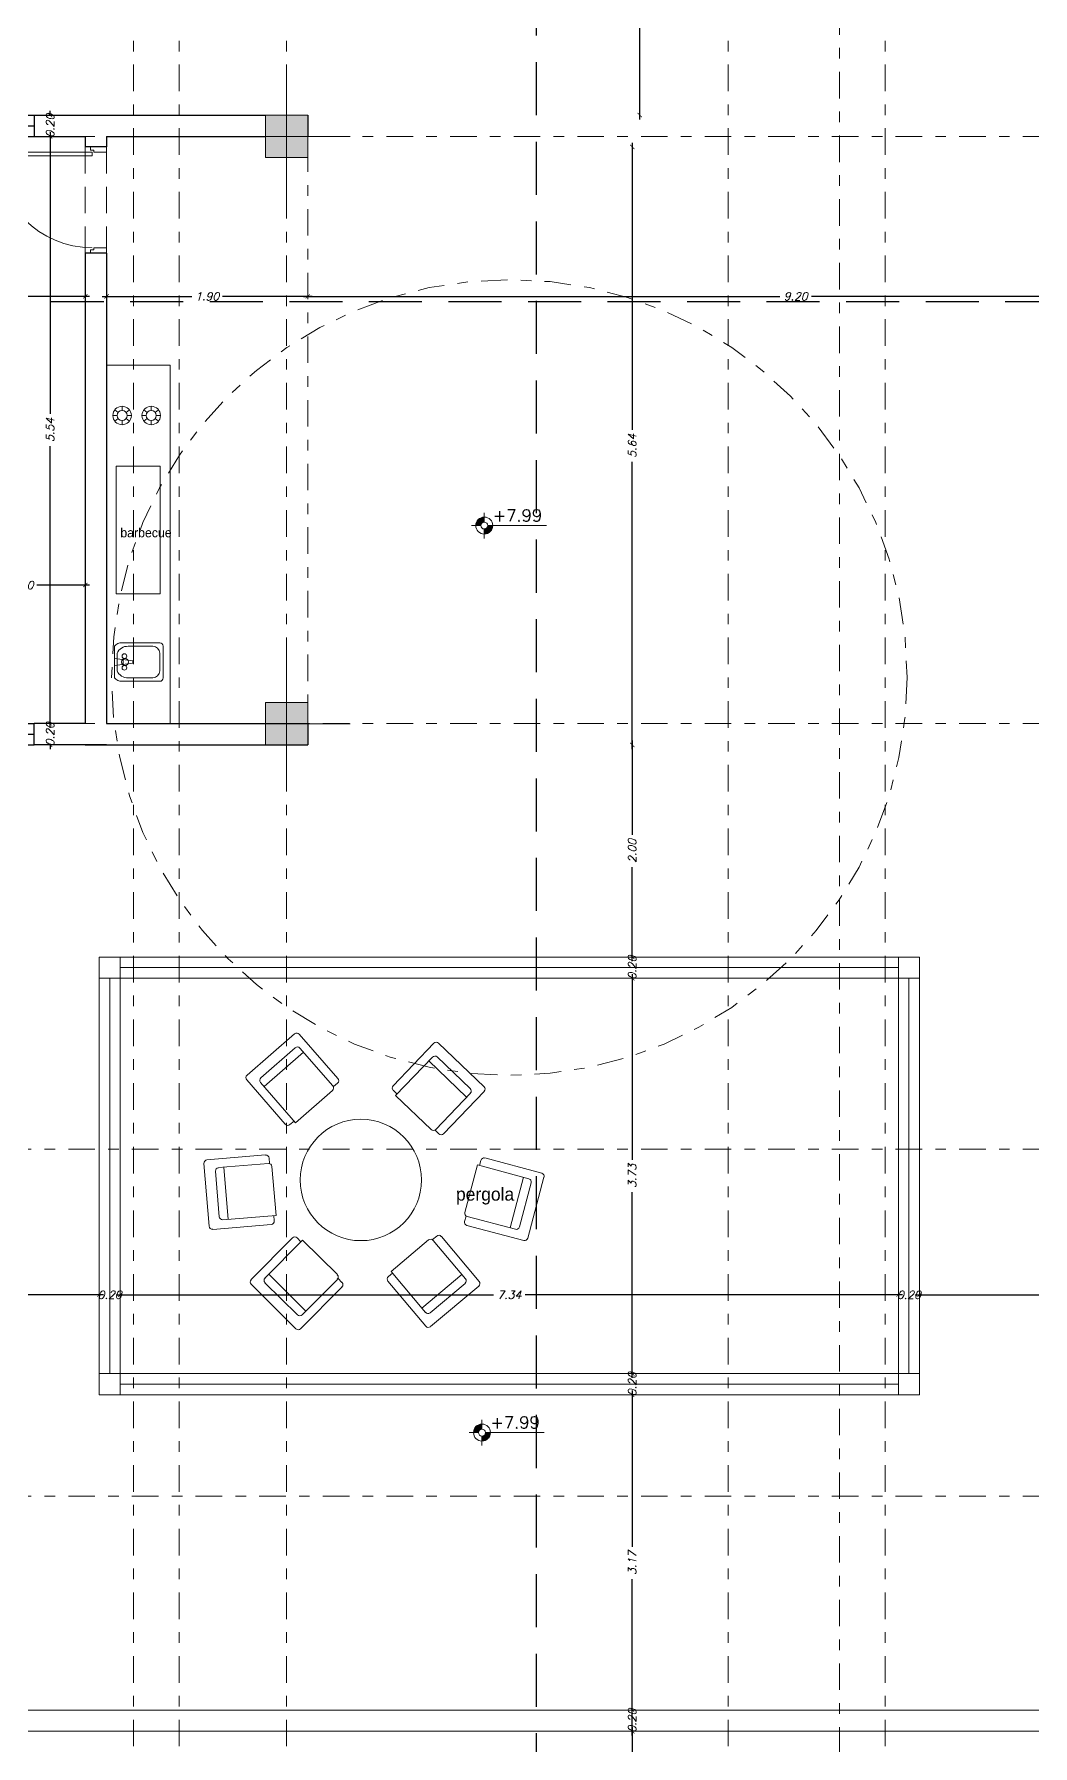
# Model space of a CAD drawing. Header units: metres. Extents: x 294 to 1101, y -498 to -355.
# Drawn here: x 582.14 to 591.56, y -400.81 to -384.67 of the extents above; entities that cross this region are included whole.
import ezdxf

# ---------------------------------------------------------------- set-up
doc = ezdxf.new("R2010")
doc.units = ezdxf.units.M
for name, pattern in [('DASHDOT2', [0.5, 0.25, -0.125, 0, -0.125]), ('DASHED', [0.75, 0.5, -0.25]), ('DASHED2', [0.375, 0.25, -0.125])]:
    doc.linetypes.add(name, pattern=pattern)
for name, color, linetype, lineweight in [('2', 2, 'Continuous', 13), ('axe', 12, 'DASHDOT2', 9), ('clumn', 40, 'Continuous', 13), ('D', 2, 'Continuous', 13), ('dor', 30, 'Continuous', 13), ('fur', 251, 'Continuous', 9), ('hid', 132, 'DASHED2', 9), ('roof', 16, 'DASHDOT2', 18), ('wall', 7, 'Continuous', 25)]:
    doc.layers.add(name, color=color, linetype=linetype, lineweight=lineweight)
for name, color, linetype in [('dim', 156, 'Continuous'), ('text', 3, 'Continuous'), ('win', 206, 'Continuous')]:
    doc.layers.add(name, color=color, linetype=linetype)
doc.styles.add('alalala', font='bgothm.ttf', dxfattribs={"height": 0.2})
doc.styles.add('ITALICC', font='italicc')
doc.styles.add('ROMAND', font='romand.shx', dxfattribs={"height": 0.2})
doc.dimstyles.new('dim200', dxfattribs={"dimscale": 0.4, "dimtxt": 0.1885, "dimasz": 0.1, "dimexe": 0.15, "dimexo": 0.25, "dimgap": 0.07, "dimtad": 0, "dimzin": 0, "dimdsep": 46, "dimtxsty": 'ITALICC', "dimblk": 'ARCHTICK', "dimcen": 0.09, "dimdle": 0.1, "dimse1": 1, "dimse2": 1, "dimclrd": 211, "dimclrt": 3, "dimadec": 0, "dimazin": 0, "dimtfac": 1, "dimtix": 1, "dimtofl": 0, "dimtmove": 0, "dimatfit": 3, "dimldrblk": 'ARCHTICK', "dimfxl": 1, "dimtolj": 1, "dimtzin": 0, "dimlwd": 25, "dimarcsym": 0})

# ---------------------------------------------------------------- blocks, each defined once
blk = doc.blocks.new('A$C6C9229B2')
at = {"layer": 'dim'}
h = blk.add_hatch(color=256, dxfattribs=at)
h.paths.add_polyline_path([(0.294, 0.376), (0.294, 0.492, 0.414214), (0.098, 0.296), (0.214, 0.296, -0.414214)])
h.paths.add_polyline_path([(0.49, 0.296), (0.373, 0.296, -0.414214), (0.294, 0.217), (0.294, 0.1, 0.414214)])
at = {"layer": '2'}
for p, q in [((0.294, 0.592), (0.294, 0.376)), ((0, 0.296), (0.214, 0.296)), ((0.294, 0.217), (0.294, 0)), ((0.373, 0.296), (1.727, 0.296))]:
    blk.add_line(p, q, dxfattribs=at)
for radius in [0.196, 0.0796]:
    blk.add_circle((0.294, 0.296), radius, dxfattribs=at)
blk = doc.blocks.new('gdgghhh')
for p, q in [((310.032, 37.919), (310.517, 37.919)), ((310.517, 37.919), (310.517, 37.391)), ((309.913, 37.865), (309.913, 37.283)), ((309.999, 37.897), (309.946, 37.897)), ((309.999, 37.391), (309.999, 37.886)), ((310.57, 37.897), (310.517, 37.897)), ((310.603, 37.283), (310.603, 37.865)), ((310.517, 37.445), (309.999, 37.445)), ((309.946, 37.251), (310.57, 37.251)), ((310.484, 37.358), (310.032, 37.358))]:
    blk.add_line(p, q)
for centre, start, end in [((310.032, 37.886), 90, 180), ((309.946, 37.865), 90, 180), ((310.57, 37.865), 0, 90), ((309.946, 37.283), 180, 270), ((310.032, 37.391), 180, 270), ((310.484, 37.391), 270, 0), ((310.57, 37.283), 270, 0)]:
    blk.add_arc(centre, 0.0323, start, end)
blk = doc.blocks.new('D100r')
at = {"layer": 'dor'}
for p, q in [((-99.085, -11.965), (-99.085, -12.865)), ((-99.05, -12.865), (-99.05, -11.965)), ((-100, -12.87), (-100, -12.85)), ((-100, -12.85), (-99.97, -12.85)), ((-99.97, -12.85), (-99.97, -12.88)), ((-99.97, -12.88), (-99.95, -12.88)), ((-99.95, -12.88), (-99.95, -13)), ((-99.085, -12.865), (-99.05, -12.865)), ((-99.05, -12.88), (-99.05, -13)), ((-99.03, -12.88), (-99.05, -12.88)), ((-99, -12.85), (-99.03, -12.85)), ((-99.03, -12.85), (-99.03, -12.88)), ((-99, -12.87), (-99, -12.85)), ((-100, -13), (-100, -12.98)), ((-99.95, -13), (-100, -13)), ((-99.05, -13), (-99, -13)), ((-99, -13), (-99, -12.98))]:
    blk.add_line(p, q, dxfattribs=at)
blk.add_arc((-99.05, -12.865), 0.9, 90, 180, dxfattribs=at)
blk = doc.blocks.new('fsdfddf')
at = {"layer": 'fur'}
for p, q in [((490.904, -504.072), (490.864, -504.072)), ((490.914, -504.044), (490.882, -504.02)), ((490.951, -503.985), (490.951, -504.025)), ((490.988, -504.044), (491.02, -504.02)), ((491.038, -504.072), (490.998, -504.072)), ((491.138, -504.072), (491.178, -504.072)), ((491.188, -504.044), (491.156, -504.02)), ((491.225, -503.985), (491.225, -504.025)), ((491.263, -504.044), (491.295, -504.02)), ((491.272, -504.072), (491.312, -504.072)), ((490.882, -504.125), (490.914, -504.101)), ((490.951, -504.119), (490.951, -504.159)), ((491.02, -504.125), (490.988, -504.101)), ((491.156, -504.125), (491.188, -504.101)), ((491.225, -504.119), (491.225, -504.159)), ((491.295, -504.125), (491.263, -504.101))]:
    blk.add_line(p, q, dxfattribs=at)
for centre, radius in [((490.951, -504.072), 0.0869), ((490.951, -504.072), 0.0469), ((491.225, -504.072), 0.0869), ((491.225, -504.072), 0.0469)]:
    blk.add_circle(centre, radius, dxfattribs=at)
blk = doc.blocks.new('tretre')
at = {"layer": 'fur'}
for p, q in [((370.029, 39.67), (370.029, 40.025)), ((370.062, 40.097), (370.359, 40.097)), ((370.128, 40.072), (370.181, 40.072)), ((370.293, 40.072), (370.128, 40.072)), ((370.2, 39.923), (370.178, 40.094)), ((370.244, 40.014), (370.178, 40.014)), ((370.244, 40.094), (370.222, 39.923)), ((370.24, 40.072), (370.293, 40.072)), ((370.392, 40.025), (370.392, 39.67)), ((370.062, 39.967), (370.062, 39.736)), ((370.062, 39.967), (370.062, 39.736)), ((370.222, 39.923), (370.2, 39.923)), ((370.359, 39.736), (370.359, 39.967)), ((370.359, 39.736), (370.359, 39.967)), ((370.359, 39.736), (370.359, 39.967)), ((370.359, 39.637), (370.062, 39.637)), ((370.128, 39.67), (370.293, 39.67)), ((370.128, 39.67), (370.293, 39.67))]:
    blk.add_line(p, q, dxfattribs=at)
for centre, radius in [((370.156, 40.003), 0.022), ((370.211, 39.997), 0.033), ((370.211, 39.997), 0.033), ((370.266, 40.003), 0.022)]:
    blk.add_circle(centre, radius, dxfattribs=at)
for centre, radius, start, end in [((370.115, 40.029), 0.0859, 127.9355, 182.8086), ((370.171, 39.972), 0.109, 113.2123, 182.4759), ((370.171, 39.972), 0.109, 113.2123, 182.4759), ((370.25, 39.972), 0.109, 357.5241, 66.7877), ((370.25, 39.972), 0.109, 357.5241, 66.7877), ((370.25, 39.972), 0.109, 357.5241, 66.7877), ((370.306, 40.029), 0.0859, 357.1914, 52.0645), ((370.128, 39.736), 0.066, 180, 270), ((370.128, 39.736), 0.066, 180, 270), ((370.293, 39.736), 0.066, 270, 0), ((370.293, 39.736), 0.066, 270, 0), ((370.293, 39.736), 0.066, 270, 0), ((370.062, 39.67), 0.033, 180, 270), ((370.359, 39.67), 0.033, 270, 0)]:
    blk.add_arc(centre, radius, start, end, dxfattribs=at)
blk = doc.blocks.new('_ArchTick')
at = {"color": 0, "linetype": 'ByBlock', "const_width": 0.15}
blk.add_lwpolyline([(-0.5, -0.5), (0.5, 0.5)], dxfattribs=at)
blk = doc.blocks.new('*D253')
at = {"layer": 'DEFPOINTS', "color": 0, "transparency": 16777216}
for p in [(579.682, -387.145), (582.625, -387.145), (582.625, -389.964)]:
    blk.add_point(p, dxfattribs=at)
at = {"layer": 'wall', "color": 211, "linetype": 'Continuous', "lineweight": 25, "transparency": 16777216}
for p, q in [((579.642, -387.145), (581, -387.145)), ((582.665, -387.145), (581.307, -387.145))]:
    blk.add_line(p, q, dxfattribs=at)
at = {"layer": 'wall', "color": 211, "lineweight": 25, "transparency": 16777216, "xscale": 0.04000000000000001, "yscale": 0.04000000000000001, "zscale": 0.04000000000000001, "rotation": 180}
blk.add_blockref('_ArchTick', (579.682, -387.145), dxfattribs=at)
at = {"layer": 'wall', "color": 211, "lineweight": 25, "transparency": 16777216, "xscale": 0.04000000000000001, "yscale": 0.04000000000000001, "zscale": 0.04000000000000001}
blk.add_blockref('_ArchTick', (582.625, -387.145), dxfattribs=at)
at = {"layer": 'wall', "color": 3, "transparency": 16777216, "insert": (581.153, -387.145), "char_height": 0.0754, "attachment_point": 5, "style": 'ITALICC'}
blk.add_mtext('\\A1;2.94', dxfattribs=at)
blk = doc.blocks.new('*D254')
at = {"layer": 'DEFPOINTS', "color": 0, "transparency": 16777216}
for p in [(582.825, -387.145), (584.723, -387.145), (584.723, -387.145)]:
    blk.add_point(p, dxfattribs=at)
at = {"layer": 'wall', "color": 211, "linetype": 'Continuous', "lineweight": 25, "transparency": 16777216}
for p, q in [((582.785, -387.145), (583.629, -387.145)), ((584.763, -387.145), (583.918, -387.145))]:
    blk.add_line(p, q, dxfattribs=at)
at = {"layer": 'wall', "color": 211, "lineweight": 25, "transparency": 16777216, "xscale": 0.04000000000000001, "yscale": 0.04000000000000001, "zscale": 0.04000000000000001, "rotation": 180}
blk.add_blockref('_ArchTick', (582.825, -387.145), dxfattribs=at)
at = {"layer": 'wall', "color": 211, "lineweight": 25, "transparency": 16777216, "xscale": 0.04000000000000001, "yscale": 0.04000000000000001, "zscale": 0.04000000000000001}
blk.add_blockref('_ArchTick', (584.723, -387.145), dxfattribs=at)
at = {"layer": 'wall', "color": 3, "transparency": 16777216, "insert": (583.774, -387.145), "char_height": 0.0754, "attachment_point": 5, "style": 'ITALICC'}
blk.add_mtext('\\A1;1.90', dxfattribs=at)
blk = doc.blocks.new('*D255')
at = {"layer": 'DEFPOINTS', "color": 0, "transparency": 16777216}
for p in [(582.293, -391.172), (582.293, -391.172), (582.652, -391.372)]:
    blk.add_point(p, dxfattribs=at)
at = {"layer": 'wall', "color": 211, "linetype": 'Continuous', "lineweight": 25, "transparency": 16777216}
for p, q in [((582.293, -391.172), (582.293, -391.132)), ((582.293, -391.372), (582.293, -391.412))]:
    blk.add_line(p, q, dxfattribs=at)
at = {"layer": 'wall', "color": 211, "lineweight": 25, "transparency": 16777216, "xscale": 0.04000000000000001, "yscale": 0.04000000000000001, "zscale": 0.04000000000000001}
for p, rotation in [((582.293, -391.172), 270), ((582.293, -391.372), 90)]:
    blk.add_blockref('_ArchTick', p, dxfattribs=dict(at, rotation=rotation))
at = {"layer": 'wall', "color": 3, "transparency": 16777216, "insert": (582.293, -391.272), "char_height": 0.0754, "attachment_point": 5, "rotation": 90, "style": 'ITALICC'}
blk.add_mtext('\\A1;0.20', dxfattribs=at)
blk = doc.blocks.new('*D256')
at = {"layer": 'DEFPOINTS', "color": 0, "transparency": 16777216}
for p in [(582.293, -385.637), (582.293, -385.637), (582.514, -391.172)]:
    blk.add_point(p, dxfattribs=at)
at = {"layer": 'wall', "color": 211, "linetype": 'Continuous', "lineweight": 25, "transparency": 16777216}
for p, q in [((582.293, -385.597), (582.293, -388.253)), ((582.293, -391.212), (582.293, -388.556))]:
    blk.add_line(p, q, dxfattribs=at)
at = {"layer": 'wall', "color": 211, "lineweight": 25, "transparency": 16777216, "xscale": 0.04000000000000001, "yscale": 0.04000000000000001, "zscale": 0.04000000000000001}
for p, rotation in [((582.293, -385.637), 90), ((582.293, -391.172), 270)]:
    blk.add_blockref('_ArchTick', p, dxfattribs=dict(at, rotation=rotation))
at = {"layer": 'wall', "color": 3, "transparency": 16777216, "insert": (582.293, -388.404), "char_height": 0.0754, "attachment_point": 5, "rotation": 90, "style": 'ITALICC'}
blk.add_mtext('\\A1;5.54', dxfattribs=at)
blk = doc.blocks.new('*D127')
at = {"layer": 'DEFPOINTS', "color": 0, "transparency": 16777216}
for p in [(581.753, -385.437), (582.293, -385.437), (582.293, -385.637)]:
    blk.add_point(p, dxfattribs=at)
at = {"layer": 'wall', "color": 211, "linetype": 'Continuous', "lineweight": 25, "transparency": 16777216}
for p, q in [((582.293, -385.437), (582.293, -385.397)), ((582.293, -385.637), (582.293, -385.677))]:
    blk.add_line(p, q, dxfattribs=at)
at = {"layer": 'wall', "color": 211, "lineweight": 25, "transparency": 16777216, "xscale": 0.04000000000000001, "yscale": 0.04000000000000001, "zscale": 0.04000000000000001}
for p, rotation in [((582.293, -385.437), 270), ((582.293, -385.637), 90)]:
    blk.add_blockref('_ArchTick', p, dxfattribs=dict(at, rotation=rotation))
at = {"layer": 'wall', "color": 3, "transparency": 16777216, "insert": (582.293, -385.537), "char_height": 0.0754, "attachment_point": 5, "rotation": 90, "style": 'ITALICC'}
blk.add_mtext('\\A1;0.20', dxfattribs=at)
blk = doc.blocks.new('*D257')
at = {"layer": 'DEFPOINTS', "color": 0, "transparency": 16777216}
for p in [(587.782, -400.469), (587.782, -400.669), (587.782, -400.669)]:
    blk.add_point(p, dxfattribs=at)
at = {"layer": 'wall', "color": 211, "linetype": 'Continuous', "lineweight": 25, "transparency": 16777216}
for p, q in [((587.782, -400.469), (587.782, -400.429)), ((587.782, -400.669), (587.782, -400.709))]:
    blk.add_line(p, q, dxfattribs=at)
at = {"layer": 'wall', "color": 211, "lineweight": 25, "transparency": 16777216, "xscale": 0.04000000000000001, "yscale": 0.04000000000000001, "zscale": 0.04000000000000001}
for p, rotation in [((587.782, -400.469), 270), ((587.782, -400.669), 90)]:
    blk.add_blockref('_ArchTick', p, dxfattribs=dict(at, rotation=rotation))
at = {"layer": 'wall', "color": 3, "transparency": 16777216, "insert": (587.782, -400.569), "char_height": 0.0754, "attachment_point": 5, "rotation": 90, "style": 'ITALICC'}
blk.add_mtext('\\A1;0.20', dxfattribs=at)
blk = doc.blocks.new('*D261')
at = {"layer": 'DEFPOINTS', "color": 0, "transparency": 16777216}
for p in [(584.723, -387.145), (593.924, -387.038), (593.924, -387.145)]:
    blk.add_point(p, dxfattribs=at)
at = {"layer": 'wall', "color": 211, "linetype": 'Continuous', "lineweight": 25, "transparency": 16777216}
for p, q in [((584.683, -387.145), (589.173, -387.145)), ((593.964, -387.145), (589.473, -387.145))]:
    blk.add_line(p, q, dxfattribs=at)
at = {"layer": 'wall', "color": 211, "lineweight": 25, "transparency": 16777216, "xscale": 0.04000000000000001, "yscale": 0.04000000000000001, "zscale": 0.04000000000000001, "rotation": 180}
blk.add_blockref('_ArchTick', (584.723, -387.145), dxfattribs=at)
at = {"layer": 'wall', "color": 211, "lineweight": 25, "transparency": 16777216, "xscale": 0.04000000000000001, "yscale": 0.04000000000000001, "zscale": 0.04000000000000001}
blk.add_blockref('_ArchTick', (593.924, -387.145), dxfattribs=at)
at = {"layer": 'wall', "color": 3, "transparency": 16777216, "insert": (589.323, -387.145), "char_height": 0.0754, "attachment_point": 5, "style": 'ITALICC'}
blk.add_mtext('\\A1;9.20', dxfattribs=at)
blk = doc.blocks.new('*D264')
at = {"layer": 'DEFPOINTS', "color": 0, "transparency": 16777216}
for p in [(581.421, -389.866), (582.625, -389.866), (582.625, -389.866)]:
    blk.add_point(p, dxfattribs=at)
at = {"layer": 'wall', "color": 211, "linetype": 'Continuous', "lineweight": 25, "transparency": 16777216}
for p, q in [((581.381, -389.866), (581.878, -389.866)), ((582.665, -389.866), (582.167, -389.866))]:
    blk.add_line(p, q, dxfattribs=at)
at = {"layer": 'wall', "color": 211, "lineweight": 25, "transparency": 16777216, "xscale": 0.04000000000000001, "yscale": 0.04000000000000001, "zscale": 0.04000000000000001, "rotation": 180}
blk.add_blockref('_ArchTick', (581.421, -389.866), dxfattribs=at)
at = {"layer": 'wall', "color": 211, "lineweight": 25, "transparency": 16777216, "xscale": 0.04000000000000001, "yscale": 0.04000000000000001, "zscale": 0.04000000000000001}
blk.add_blockref('_ArchTick', (582.625, -389.866), dxfattribs=at)
at = {"layer": 'wall', "color": 3, "transparency": 16777216, "insert": (582.023, -389.866), "char_height": 0.0754, "attachment_point": 5, "style": 'ITALICC'}
blk.add_mtext('\\A1;1.20', dxfattribs=at)
blk = doc.blocks.new('*D265')
at = {"layer": 'DEFPOINTS', "color": 0, "transparency": 16777216}
for p in [(587.776, -397.498), (587.782, -397.498), (587.782, -400.669)]:
    blk.add_point(p, dxfattribs=at)
at = {"layer": 'wall', "color": 211, "linetype": 'Continuous', "lineweight": 25, "transparency": 16777216}
for p, q in [((587.782, -397.458), (587.782, -398.93)), ((587.782, -400.709), (587.782, -399.237))]:
    blk.add_line(p, q, dxfattribs=at)
at = {"layer": 'wall', "color": 211, "lineweight": 25, "transparency": 16777216, "xscale": 0.04000000000000001, "yscale": 0.04000000000000001, "zscale": 0.04000000000000001}
for p, rotation in [((587.782, -397.498), 90), ((587.782, -400.669), 270)]:
    blk.add_blockref('_ArchTick', p, dxfattribs=dict(at, rotation=rotation))
at = {"layer": 'wall', "color": 3, "transparency": 16777216, "insert": (587.782, -399.083), "char_height": 0.0754, "attachment_point": 5, "rotation": 90, "style": 'ITALICC'}
blk.add_mtext('\\A1;3.17', dxfattribs=at)
blk = doc.blocks.new('*D266')
at = {"layer": 'DEFPOINTS', "color": 0, "transparency": 16777216}
for p in [(587.782, -397.298), (587.9, -397.298), (587.776, -397.498)]:
    blk.add_point(p, dxfattribs=at)
at = {"layer": 'wall', "color": 211, "linetype": 'Continuous', "lineweight": 25, "transparency": 16777216}
for p, q in [((587.782, -397.298), (587.782, -397.258)), ((587.782, -397.498), (587.782, -397.538))]:
    blk.add_line(p, q, dxfattribs=at)
at = {"layer": 'wall', "color": 211, "lineweight": 25, "transparency": 16777216, "xscale": 0.04000000000000001, "yscale": 0.04000000000000001, "zscale": 0.04000000000000001}
for p, rotation in [((587.782, -397.298), 270), ((587.782, -397.498), 90)]:
    blk.add_blockref('_ArchTick', p, dxfattribs=dict(at, rotation=rotation))
at = {"layer": 'wall', "color": 3, "transparency": 16777216, "insert": (587.782, -397.398), "char_height": 0.0754, "attachment_point": 5, "rotation": 90, "style": 'ITALICC'}
blk.add_mtext('\\A1;0.20', dxfattribs=at)
blk = doc.blocks.new('*D267')
at = {"layer": 'DEFPOINTS', "color": 0, "transparency": 16777216}
for p in [(587.782, -393.572), (587.951, -393.572), (587.9, -397.298)]:
    blk.add_point(p, dxfattribs=at)
at = {"layer": 'wall', "color": 211, "linetype": 'Continuous', "lineweight": 25, "transparency": 16777216}
for p, q in [((587.782, -393.532), (587.782, -395.283)), ((587.782, -397.338), (587.782, -395.587))]:
    blk.add_line(p, q, dxfattribs=at)
at = {"layer": 'wall', "color": 211, "lineweight": 25, "transparency": 16777216, "xscale": 0.04000000000000001, "yscale": 0.04000000000000001, "zscale": 0.04000000000000001}
for p, rotation in [((587.782, -393.572), 90), ((587.782, -397.298), 270)]:
    blk.add_blockref('_ArchTick', p, dxfattribs=dict(at, rotation=rotation))
at = {"layer": 'wall', "color": 3, "transparency": 16777216, "insert": (587.782, -395.435), "char_height": 0.0754, "attachment_point": 5, "rotation": 90, "style": 'ITALICC'}
blk.add_mtext('\\A1;3.73', dxfattribs=at)
blk = doc.blocks.new('*D268')
at = {"layer": 'DEFPOINTS', "color": 0, "transparency": 16777216}
for p in [(587.782, -393.372), (587.973, -393.372), (587.951, -393.572)]:
    blk.add_point(p, dxfattribs=at)
at = {"layer": 'wall', "color": 211, "linetype": 'Continuous', "lineweight": 25, "transparency": 16777216}
for p, q in [((587.782, -393.372), (587.782, -393.332)), ((587.782, -393.572), (587.782, -393.612))]:
    blk.add_line(p, q, dxfattribs=at)
at = {"layer": 'wall', "color": 211, "lineweight": 25, "transparency": 16777216, "xscale": 0.04000000000000001, "yscale": 0.04000000000000001, "zscale": 0.04000000000000001}
for p, rotation in [((587.782, -393.372), 270), ((587.782, -393.572), 90)]:
    blk.add_blockref('_ArchTick', p, dxfattribs=dict(at, rotation=rotation))
at = {"layer": 'wall', "color": 3, "transparency": 16777216, "insert": (587.782, -393.472), "char_height": 0.0754, "attachment_point": 5, "rotation": 90, "style": 'ITALICC'}
blk.add_mtext('\\A1;0.20', dxfattribs=at)
blk = doc.blocks.new('*D269')
at = {"layer": 'DEFPOINTS', "color": 0, "transparency": 16777216}
for p in [(584.723, -391.372), (587.782, -391.372), (587.973, -393.372)]:
    blk.add_point(p, dxfattribs=at)
at = {"layer": 'wall', "color": 211, "linetype": 'Continuous', "lineweight": 25, "transparency": 16777216}
for p, q in [((587.782, -391.332), (587.782, -392.219)), ((587.782, -393.412), (587.782, -392.526))]:
    blk.add_line(p, q, dxfattribs=at)
at = {"layer": 'wall', "color": 211, "lineweight": 25, "transparency": 16777216, "xscale": 0.04000000000000001, "yscale": 0.04000000000000001, "zscale": 0.04000000000000001}
for p, rotation in [((587.782, -391.372), 90), ((587.782, -393.372), 270)]:
    blk.add_blockref('_ArchTick', p, dxfattribs=dict(at, rotation=rotation))
at = {"layer": 'wall', "color": 3, "transparency": 16777216, "insert": (587.782, -392.372), "char_height": 0.0754, "attachment_point": 5, "rotation": 90, "style": 'ITALICC'}
blk.add_mtext('\\A1;2.00', dxfattribs=at)
blk = doc.blocks.new('*D270')
at = {"layer": 'DEFPOINTS', "color": 0, "transparency": 16777216}
for p in [(587.782, -385.737), (587.852, -385.737), (584.723, -391.372)]:
    blk.add_point(p, dxfattribs=at)
at = {"layer": 'wall', "color": 211, "linetype": 'Continuous', "lineweight": 25, "transparency": 16777216}
for p, q in [((587.782, -385.697), (587.782, -388.403)), ((587.782, -391.412), (587.782, -388.706))]:
    blk.add_line(p, q, dxfattribs=at)
at = {"layer": 'wall', "color": 211, "lineweight": 25, "transparency": 16777216, "xscale": 0.04000000000000001, "yscale": 0.04000000000000001, "zscale": 0.04000000000000001}
for p, rotation in [((587.782, -385.737), 90), ((587.782, -391.372), 270)]:
    blk.add_blockref('_ArchTick', p, dxfattribs=dict(at, rotation=rotation))
at = {"layer": 'wall', "color": 3, "transparency": 16777216, "insert": (587.782, -388.554), "char_height": 0.0754, "attachment_point": 5, "rotation": 90, "style": 'ITALICC'}
blk.add_mtext('\\A1;5.64', dxfattribs=at)
blk = doc.blocks.new('*D271')
at = {"layer": 'DEFPOINTS', "color": 0, "transparency": 16777216}
for p in [(587.852, -378.511), (587.868, -378.511), (584.723, -385.437)]:
    blk.add_point(p, dxfattribs=at)
at = {"layer": 'wall', "color": 211, "linetype": 'Continuous', "lineweight": 25, "transparency": 16777216}
for p, q in [((587.852, -378.471), (587.852, -381.824)), ((587.852, -385.477), (587.852, -382.124))]:
    blk.add_line(p, q, dxfattribs=at)
at = {"layer": 'wall', "color": 211, "lineweight": 25, "transparency": 16777216, "xscale": 0.04000000000000001, "yscale": 0.04000000000000001, "zscale": 0.04000000000000001}
for p, rotation in [((587.852, -378.511), 90), ((587.852, -385.437), 270)]:
    blk.add_blockref('_ArchTick', p, dxfattribs=dict(at, rotation=rotation))
at = {"layer": 'wall', "color": 3, "transparency": 16777216, "insert": (587.852, -381.974), "char_height": 0.0754, "attachment_point": 5, "rotation": 90, "style": 'ITALICC'}
blk.add_mtext('\\A1;6.93', dxfattribs=at)
blk = doc.blocks.new('*D274')
at = {"layer": 'DEFPOINTS', "color": 0, "transparency": 16777216}
for p in [(587.782, -400.669), (587.781, -403.621), (587.782, -403.621)]:
    blk.add_point(p, dxfattribs=at)
at = {"layer": 'wall', "color": 211, "linetype": 'Continuous', "lineweight": 25, "transparency": 16777216}
for p, q in [((587.782, -400.629), (587.782, -401.99)), ((587.782, -403.661), (587.782, -402.3))]:
    blk.add_line(p, q, dxfattribs=at)
at = {"layer": 'wall', "color": 211, "lineweight": 25, "transparency": 16777216, "xscale": 0.04000000000000001, "yscale": 0.04000000000000001, "zscale": 0.04000000000000001}
for p, rotation in [((587.782, -400.669), 90), ((587.782, -403.621), 270)]:
    blk.add_blockref('_ArchTick', p, dxfattribs=dict(at, rotation=rotation))
at = {"layer": 'wall', "color": 3, "transparency": 16777216, "insert": (587.782, -402.145), "char_height": 0.0754, "attachment_point": 5, "rotation": 90, "style": 'ITALICC'}
blk.add_mtext('\\A1;2.95', dxfattribs=at)
blk = doc.blocks.new('*D279')
at = {"layer": 'DEFPOINTS', "color": 0, "transparency": 16777216}
for p in [(582.755, -396.555), (582.755, -396.555), (579.322, -397.535)]:
    blk.add_point(p, dxfattribs=at)
at = {"layer": 'wall', "color": 211, "linetype": 'Continuous', "lineweight": 25, "transparency": 16777216}
for p, q in [((579.282, -396.555), (580.886, -396.555)), ((582.795, -396.555), (581.19, -396.555))]:
    blk.add_line(p, q, dxfattribs=at)
at = {"layer": 'wall', "color": 211, "lineweight": 25, "transparency": 16777216, "xscale": 0.04000000000000001, "yscale": 0.04000000000000001, "zscale": 0.04000000000000001, "rotation": 180}
blk.add_blockref('_ArchTick', (579.322, -396.555), dxfattribs=at)
at = {"layer": 'wall', "color": 211, "lineweight": 25, "transparency": 16777216, "xscale": 0.04000000000000001, "yscale": 0.04000000000000001, "zscale": 0.04000000000000001}
blk.add_blockref('_ArchTick', (582.755, -396.555), dxfattribs=at)
at = {"layer": 'wall', "color": 3, "transparency": 16777216, "insert": (581.038, -396.555), "char_height": 0.0754, "attachment_point": 5, "style": 'ITALICC'}
blk.add_mtext('\\A1;3.43', dxfattribs=at)
blk = doc.blocks.new('*D288')
at = {"layer": 'DEFPOINTS', "color": 0, "transparency": 16777216}
for p in [(582.755, -396.555), (582.955, -396.555), (582.955, -396.794)]:
    blk.add_point(p, dxfattribs=at)
at = {"layer": 'wall', "color": 211, "linetype": 'Continuous', "lineweight": 25, "transparency": 16777216}
for p, q in [((582.755, -396.555), (582.715, -396.555)), ((582.955, -396.555), (582.995, -396.555))]:
    blk.add_line(p, q, dxfattribs=at)
at = {"layer": 'wall', "color": 211, "lineweight": 25, "transparency": 16777216, "xscale": 0.04000000000000001, "yscale": 0.04000000000000001, "zscale": 0.04000000000000001}
blk.add_blockref('_ArchTick', (582.755, -396.555), dxfattribs=at)
at = {"layer": 'wall', "color": 211, "lineweight": 25, "transparency": 16777216, "xscale": 0.04000000000000001, "yscale": 0.04000000000000001, "zscale": 0.04000000000000001, "rotation": 180}
blk.add_blockref('_ArchTick', (582.955, -396.555), dxfattribs=at)
at = {"layer": 'wall', "color": 3, "transparency": 16777216, "insert": (582.855, -396.555), "char_height": 0.0754, "attachment_point": 5, "style": 'ITALICC'}
blk.add_mtext('\\A1;0.20', dxfattribs=at)
blk = doc.blocks.new('*D289')
at = {"layer": 'DEFPOINTS', "color": 0, "transparency": 16777216}
for p in [(590.291, -396.555), (590.291, -396.555), (582.955, -396.794)]:
    blk.add_point(p, dxfattribs=at)
at = {"layer": 'wall', "color": 211, "linetype": 'Continuous', "lineweight": 25, "transparency": 16777216}
for p, q in [((582.915, -396.555), (586.475, -396.555)), ((590.331, -396.555), (586.771, -396.555))]:
    blk.add_line(p, q, dxfattribs=at)
at = {"layer": 'wall', "color": 211, "lineweight": 25, "transparency": 16777216, "xscale": 0.04000000000000001, "yscale": 0.04000000000000001, "zscale": 0.04000000000000001, "rotation": 180}
blk.add_blockref('_ArchTick', (582.955, -396.555), dxfattribs=at)
at = {"layer": 'wall', "color": 211, "lineweight": 25, "transparency": 16777216, "xscale": 0.04000000000000001, "yscale": 0.04000000000000001, "zscale": 0.04000000000000001}
blk.add_blockref('_ArchTick', (590.291, -396.555), dxfattribs=at)
at = {"layer": 'wall', "color": 3, "transparency": 16777216, "insert": (586.623, -396.555), "char_height": 0.0754, "attachment_point": 5, "style": 'ITALICC'}
blk.add_mtext('\\A1;7.34', dxfattribs=at)
blk = doc.blocks.new('*D290')
at = {"layer": 'DEFPOINTS', "color": 0, "transparency": 16777216}
for p in [(590.291, -396.555), (590.491, -396.555), (590.491, -396.702)]:
    blk.add_point(p, dxfattribs=at)
at = {"layer": 'wall', "color": 211, "linetype": 'Continuous', "lineweight": 25, "transparency": 16777216}
for p, q in [((590.291, -396.555), (590.251, -396.555)), ((590.491, -396.555), (590.531, -396.555))]:
    blk.add_line(p, q, dxfattribs=at)
at = {"layer": 'wall', "color": 211, "lineweight": 25, "transparency": 16777216, "xscale": 0.04000000000000001, "yscale": 0.04000000000000001, "zscale": 0.04000000000000001}
blk.add_blockref('_ArchTick', (590.291, -396.555), dxfattribs=at)
at = {"layer": 'wall', "color": 211, "lineweight": 25, "transparency": 16777216, "xscale": 0.04000000000000001, "yscale": 0.04000000000000001, "zscale": 0.04000000000000001, "rotation": 180}
blk.add_blockref('_ArchTick', (590.491, -396.555), dxfattribs=at)
at = {"layer": 'wall', "color": 3, "transparency": 16777216, "insert": (590.391, -396.555), "char_height": 0.0754, "attachment_point": 5, "style": 'ITALICC'}
blk.add_mtext('\\A1;0.20', dxfattribs=at)
blk = doc.blocks.new('*D291')
at = {"layer": 'DEFPOINTS', "color": 0, "transparency": 16777216}
for p in [(593.924, -396.555), (590.491, -396.702), (593.924, -396.793)]:
    blk.add_point(p, dxfattribs=at)
at = {"layer": 'wall', "color": 211, "linetype": 'Continuous', "lineweight": 25, "transparency": 16777216}
for p, q in [((590.451, -396.555), (592.056, -396.555)), ((593.964, -396.555), (592.359, -396.555))]:
    blk.add_line(p, q, dxfattribs=at)
at = {"layer": 'wall', "color": 211, "lineweight": 25, "transparency": 16777216, "xscale": 0.04000000000000001, "yscale": 0.04000000000000001, "zscale": 0.04000000000000001, "rotation": 180}
blk.add_blockref('_ArchTick', (590.491, -396.555), dxfattribs=at)
at = {"layer": 'wall', "color": 211, "lineweight": 25, "transparency": 16777216, "xscale": 0.04000000000000001, "yscale": 0.04000000000000001, "zscale": 0.04000000000000001}
blk.add_blockref('_ArchTick', (593.924, -396.555), dxfattribs=at)
at = {"layer": 'wall', "color": 3, "transparency": 16777216, "insert": (592.207, -396.555), "char_height": 0.0754, "attachment_point": 5, "style": 'ITALICC'}
blk.add_mtext('\\A1;3.43', dxfattribs=at)
blk = doc.blocks.new('CLUMN')
at = {"layer": 'clumn', "color": 1}
for p, q in [((879.993, 254.345), (879.993, 253.145)), ((879.393, 253.745), (880.593, 253.745))]:
    blk.add_line(p, q, dxfattribs=at)
at = {"layer": 'clumn'}
blk.add_lwpolyline([(879.793, 253.545), (880.193, 253.545), (880.193, 253.945), (879.793, 253.945)], close=True, dxfattribs=at)

msp = doc.modelspace()

# ---------------------------------------------------------------- hatches: boundary and pattern name
at = {"layer": 'clumn'}
h = msp.add_hatch(color=256, dxfattribs=at)
edge = h.paths.add_edge_path()
edge.add_line((583.923, -385.637), (585.123, -385.637))
edge = h.paths.add_edge_path()
edge.add_line((584.523, -386.237), (584.523, -385.037))
h.paths.add_polyline_path([(584.323, -385.437), (584.723, -385.437), (584.723, -385.837), (584.323, -385.837)])
h = msp.add_hatch(color=256, dxfattribs=at)
edge = h.paths.add_edge_path()
edge.add_line((583.923, -391.172), (585.123, -391.172))
edge = h.paths.add_edge_path()
edge.add_line((584.523, -391.772), (584.523, -390.572))
h.paths.add_polyline_path([(584.323, -390.972), (584.723, -390.972), (584.723, -391.372), (584.323, -391.372)])

# ---------------------------------------------------------------- linework, layer by layer
at = {"layer": 'axe'}
for p, q in [((583.08, -402.611), (583.08, -367.937)), ((583.509, -402.611), (583.509, -367.937)), ((584.523, -402.611), (584.523, -367.937)), ((588.686, -402.611), (588.686, -367.937)), ((589.737, -402.679), (589.737, -368.005)), ((590.166, -402.611), (590.166, -368.009)), ((598.915, -385.637), (576.699, -385.637)), ((598.915, -391.172), (576.699, -391.172)), ((598.915, -395.183), (576.699, -395.183)), ((598.915, -398.453), (576.699, -398.453))]:
    msp.add_line(p, q, dxfattribs=at)
at = {"layer": 'fur'}
for p, q in [((582.825, -387.793), (583.425, -387.793)), ((583.425, -387.793), (583.425, -391.172)), ((582.755, -393.372), (590.491, -393.372)), ((582.755, -393.372), (582.755, -397.498)), ((582.955, -393.372), (582.955, -397.498)), ((590.291, -393.372), (590.291, -397.498)), ((590.491, -393.372), (590.491, -397.498)), ((582.755, -393.572), (590.491, -393.572)), ((582.855, -393.572), (582.855, -397.298)), ((582.955, -393.472), (590.291, -393.472)), ((590.391, -393.572), (590.391, -397.298)), ((582.755, -397.298), (590.491, -397.298)), ((582.955, -397.398), (590.291, -397.398)), ((582.755, -397.498), (590.491, -397.498)), ((593.964, -400.469), (579.282, -400.469)), ((594.164, -400.669), (579.082, -400.669))]:
    msp.add_line(p, q, dxfattribs=at)
msp.add_lwpolyline([(582.917, -388.747), (583.33, -388.747), (583.33, -389.95), (582.917, -389.95)], close=True, dxfattribs=at)
msp.add_circle((585.223, -395.473), 0.572, dxfattribs=at)
at = {"layer": 'hid'}
for p, q in [((582.625, -386.737), (582.625, -385.737)), ((582.825, -385.737), (582.825, -386.737))]:
    msp.add_line(p, q, dxfattribs=at)
at = {"layer": 'roof'}
for p, q in [((582.825, -385.437), (584.323, -385.437)), ((584.723, -391.372), (584.723, -385.737)), ((582.825, -391.172), (584.723, -391.172)), ((582.825, -391.372), (584.723, -391.372))]:
    msp.add_line(p, q, dxfattribs=at)
msp.add_circle((586.623, -390.737), 3.75, dxfattribs=at)
at = {"layer": 'text', "linetype": 'DASHED'}
for p, q in [((586.88, -401.938), (586.88, -374.886)), ((577.049, -387.192), (595.905, -387.192))]:
    msp.add_line(p, q, dxfattribs=at)
at = {"layer": 'wall'}
for p, q in [((582.143, -385.437), (582.825, -385.437)), ((582.143, -385.437), (582.143, -385.637)), ((582.825, -385.437), (584.323, -385.437)), ((584.723, -385.437), (584.723, -385.637)), ((582.143, -385.637), (582.625, -385.637)), ((582.625, -385.637), (582.625, -385.737)), ((582.825, -385.637), (582.825, -385.737)), ((582.825, -385.637), (584.323, -385.637)), ((582.825, -385.737), (582.625, -385.737)), ((582.625, -386.737), (582.625, -391.172)), ((582.825, -386.737), (582.625, -386.737)), ((582.825, -386.737), (582.825, -391.172)), ((582.625, -391.172), (582.143, -391.172)), ((582.143, -391.372), (582.143, -391.172)), ((582.825, -391.172), (584.723, -391.172)), ((584.723, -391.172), (584.723, -391.372)), ((582.825, -391.372), (582.143, -391.372)), ((582.625, -391.372), (584.723, -391.372))]:
    msp.add_line(p, q, dxfattribs=at)
at = {"layer": 'win'}
for p, q in [((580.244, -385.437), (582.143, -385.437)), ((580.244, -385.537), (582.143, -385.537)), ((580.244, -385.637), (582.143, -385.637)), ((580.244, -391.172), (582.143, -391.172)), ((580.244, -391.272), (582.143, -391.272)), ((580.244, -391.372), (582.143, -391.372))]:
    msp.add_line(p, q, dxfattribs=at)

# ---------------------------------------------------------------- block references
at = {"layer": 'clumn', "xscale": -1, "rotation": 180}
for p in [(-295.47, -131.892), (-295.47, -137.428)]:
    msp.add_blockref('CLUMN', p, dxfattribs=at)
at = {"layer": 'dor', "rotation": 90.00000000000514}
msp.add_blockref('D100r', (569.825, -286.737), dxfattribs=at)
at = {"layer": 'fur'}
for p, xscale, yscale, zscale, rotation in [((784.056, -173.322), 0.9530833913664928, 0.9530833913664928, 0.9530833913664928, 221.0506185725604), ((824.447, -573.061), 0.9530833913664929, 0.9530833913664929, 0.9530833913664929, 136.2891983001581), ((524, -103.847), 0.9530833913664931, 0.9530833913664931, 0.9530833913664931, 274.7304338454061), ((545.111, -690.617), 0.9530833913664927, 0.9530833913664927, 0.9530833913664927, 75.09277863892109), ((769.373, -630.086), -0.9530833913664927, 0.9530833913664927, 0.9530833913664927, 315.2413475873491), ((835.44, -233.776), -0.9530833913664928, 0.9530833913664928, 0.9530833913664928, 40.00276785975142)]:
    msp.add_blockref('gdgghhh', p, dxfattribs=dict(at, xscale=xscale, yscale=yscale, zscale=zscale, rotation=rotation))
at = {"layer": 'wall'}
for name, p, rotation in [('fsdfddf', (1074.197, -892.34), 180), ('tretre', (622.996, -760.802), 90.00000000000001)]:
    msp.add_blockref(name, p, dxfattribs=dict(at, rotation=rotation))
at = {"layer": 'wall', "xscale": 0.4082351196449411, "yscale": 0.4082351196449411, "zscale": 0.4082351196449411}
for p in [(586.267, -389.426), (586.245, -397.975)]:
    msp.add_blockref('A$C6C9229B2', p, dxfattribs=at)

# ---------------------------------------------------------------- texts
at = {"layer": 'D', "style": 'ROMAND'}
for p in [(586.467, -389.266), (586.445, -397.814)]:
    msp.add_text('+7.99', height=0.1131, dxfattribs=at).set_placement(p)
at = {"layer": 'text', "style": 'alalala'}
for s, height, p in [('barbecue ', 0.0868, (582.955, -389.416)), ('pergola ', 0.123, (586.12, -395.668))]:
    msp.add_text(s, height=height, dxfattribs=at).set_placement(p)

# ---------------------------------------------------------------- dimensions: what is measured, and where the dimension line sits
at = {"layer": 'wall'}
for base, p1, p2, picture, middle in [((587.852, -378.511), (584.723, -385.437), (587.868, -378.511), '*D271', (587.852, -381.974)), ((582.293, -385.437), (582.293, -385.637), (581.753, -385.437), '*D127', (582.293, -385.537)), ((582.2929, -385.6367), (582.5141, -391.1722), (582.2929, -385.6367), '*D256', (582.2929, -388.4045)), ((587.7817, -385.7367), (584.7229, -391.3722), (587.8517, -385.7367), '*D270', (587.7817, -388.5545)), ((587.782, -391.372), (587.973, -393.372), (584.723, -391.372), '*D269', (587.782, -392.372)), ((587.782, -393.372), (587.951, -393.572), (587.973, -393.372), '*D268', (587.782, -393.472)), ((587.782, -393.572), (587.9, -397.298), (587.951, -393.572), '*D267', (587.782, -395.435)), ((587.782, -397.298), (587.776, -397.498), (587.9, -397.298), '*D266', (587.782, -397.398)), ((587.782, -397.498), (587.782, -400.669), (587.776, -397.498), '*D265', (587.782, -399.083)), ((587.782, -400.669), (587.782, -400.469), (587.782, -400.669), '*D257', (587.782, -400.569)), ((587.782, -403.621), (587.782, -400.669), (587.781, -403.621), '*D274', (587.782, -402.145))]:
    dim = msp.add_linear_dim(base=base, p1=p1, p2=p2, angle=90, dimstyle='dim200', override={"dimtmove": 1}, dxfattribs=at)
    dim.commit()
    dim.dimension.update_dxf_attribs({"geometry": picture, "text_midpoint": middle})
for base, p1, p2, picture, middle in [((582.625, -387.145), (579.682, -387.145), (582.625, -389.964), '*D253', (581.153, -387.145)), ((584.723, -387.145), (582.825, -387.145), (584.723, -387.145), '*D254', (583.774, -387.145)), ((582.625, -389.866), (581.421, -389.866), (582.625, -389.866), '*D264', (582.023, -389.866))]:
    dim = msp.add_linear_dim(base=base, p1=p1, p2=p2, dimstyle='dim200', dxfattribs=at)
    dim.commit()
    dim.dimension.update_dxf_attribs({"geometry": picture, "text_midpoint": middle})
for base, p1, p2, picture, middle in [((593.924, -387.145), (584.723, -387.145), (593.924, -387.038), '*D261', (589.323, -387.145)), ((582.755, -396.555), (579.322, -397.535), (582.755, -396.555), '*D279', (581.038, -396.555)), ((582.955, -396.555), (582.755, -396.555), (582.955, -396.794), '*D288', (582.855, -396.555)), ((590.291, -396.555), (582.955, -396.794), (590.291, -396.555), '*D289', (586.623, -396.555)), ((590.491, -396.555), (590.291, -396.555), (590.491, -396.702), '*D290', (590.391, -396.555)), ((593.924, -396.555), (590.491, -396.702), (593.924, -396.793), '*D291', (592.207, -396.555))]:
    dim = msp.add_linear_dim(base=base, p1=p1, p2=p2, dimstyle='dim200', override={"dimtmove": 1}, dxfattribs=at)
    dim.commit()
    dim.dimension.update_dxf_attribs({"geometry": picture, "text_midpoint": middle})
dim = msp.add_linear_dim(base=(582.293, -391.172), p1=(582.652, -391.372), p2=(582.293, -391.172), angle=90, dimstyle='dim200', dxfattribs=at)
dim.commit()
dim.dimension.update_dxf_attribs({"geometry": '*D255', "text_midpoint": (582.293, -391.272)})

doc.saveas('drawing.dxf')
